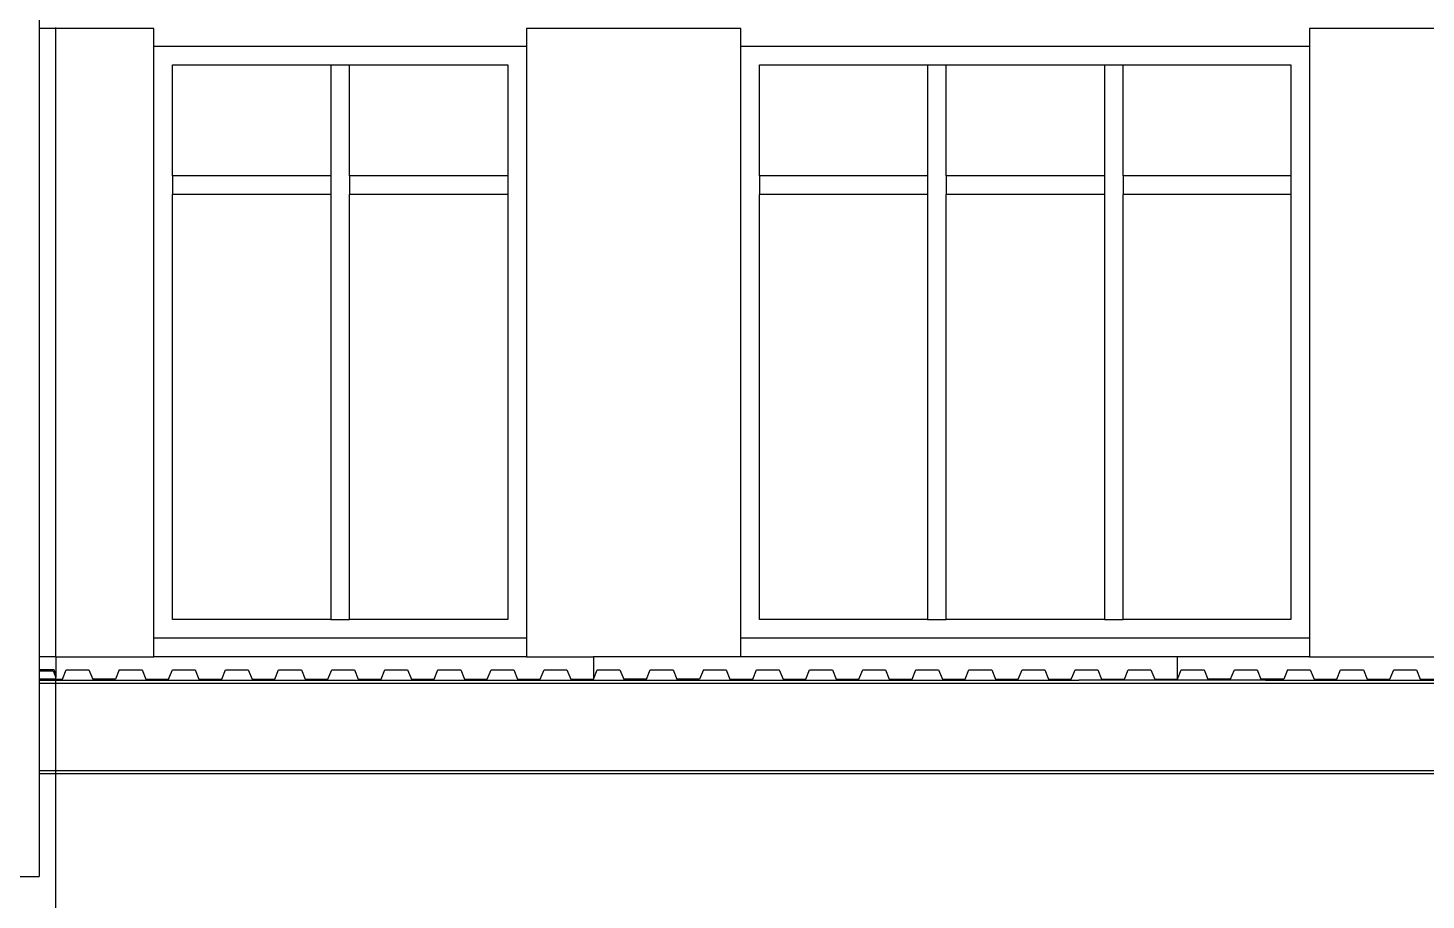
# Model space of a CAD drawing. Extents: x -92 to 92, y -11 to 21.
# Drawn here: x 42.78 to 50.28, y 2.4 to 7.08 of the extents above; entities that cross this region are included whole.
import ezdxf

# ---------------------------------------------------------------- set-up
doc = ezdxf.new("R2010")
doc.units = 0
doc.layers.get('0').update_dxf_attribs({"linetype": 'CONTINUOUS'})

msp = doc.modelspace()

# ---------------------------------------------------------------- linework, layer by layer
for p, q in [((42.8413, 9.6423), (42.8413, 7.0737)), ((42.9313, 7.0737), (42.8413, 7.0737)), ((42.8413, 7.0737), (42.8413, 3.7037)), ((42.9313, 7.0737), (42.9313, 7.078)), ((43.4563, 7.0737), (42.9313, 7.0737)), ((42.9313, 3.7037), (42.9313, 7.0737)), ((43.4563, 6.978), (43.4563, 7.0737)), ((46.6063, 7.0737), (45.4563, 7.0737)), ((45.4563, 7.0737), (45.4563, 6.978)), ((46.6063, 6.978), (46.6063, 7.0737)), ((50.8063, 7.0737), (49.6563, 7.0737)), ((49.6563, 7.0737), (49.6563, 6.978)), ((43.4563, 6.978), (45.4563, 6.978)), ((43.4563, 3.8037), (43.4563, 6.978)), ((45.4563, 6.978), (45.4563, 3.8037)), ((46.6063, 3.8037), (46.6063, 6.978)), ((46.6063, 6.978), (49.6563, 6.978)), ((49.6563, 6.978), (49.6563, 3.8037)), ((43.5563, 6.2837), (43.5563, 6.878)), ((43.5563, 6.878), (44.4063, 6.878)), ((44.4063, 6.878), (44.5063, 6.878)), ((44.4063, 6.878), (44.4063, 6.2837)), ((44.5063, 6.2837), (44.5063, 6.878)), ((44.5063, 6.878), (45.3563, 6.878)), ((45.3563, 6.878), (45.3563, 6.2837)), ((46.7063, 6.2837), (46.7063, 6.878)), ((46.7063, 6.878), (47.6063, 6.878)), ((47.6063, 6.878), (47.7063, 6.878)), ((47.6063, 6.878), (47.6063, 6.2837)), ((47.7063, 6.878), (48.5563, 6.878)), ((47.7063, 6.2837), (47.7063, 6.878)), ((48.5563, 6.878), (48.6563, 6.878)), ((48.5563, 6.878), (48.5563, 6.2837)), ((48.6563, 6.2837), (48.6563, 6.878)), ((48.6563, 6.878), (49.5563, 6.878)), ((49.5563, 6.878), (49.5563, 6.2837)), ((44.4063, 6.2837), (43.5563, 6.2837)), ((43.5563, 6.2837), (43.5563, 6.1837)), ((44.4063, 6.2837), (44.4063, 6.1837)), ((45.3563, 6.2837), (44.5063, 6.2837)), ((44.5063, 6.2837), (44.5063, 6.1837)), ((45.3563, 6.2837), (45.3563, 6.1837)), ((47.6063, 6.2837), (46.7063, 6.2837)), ((46.7063, 6.2837), (46.7063, 6.1837)), ((47.6063, 6.2837), (47.6063, 6.1837)), ((48.5563, 6.2837), (47.7063, 6.2837)), ((47.7063, 6.2837), (47.7063, 6.1837)), ((48.5563, 6.2837), (48.5563, 6.1837)), ((49.5563, 6.2837), (48.6563, 6.2837)), ((48.6563, 6.2837), (48.6563, 6.1837)), ((49.5563, 6.2837), (49.5563, 6.1837)), ((44.4063, 6.1837), (43.5563, 6.1837)), ((43.5563, 3.9037), (43.5563, 6.1837)), ((44.4063, 6.1837), (44.4063, 3.9037)), ((45.3563, 6.1837), (44.5063, 6.1837)), ((44.5063, 3.9037), (44.5063, 6.1837)), ((45.3563, 6.1837), (45.3563, 3.9037)), ((47.6063, 6.1837), (46.7063, 6.1837)), ((46.7063, 3.9037), (46.7063, 6.1837)), ((47.6063, 6.1837), (47.6063, 3.9037)), ((48.5563, 6.1837), (47.7063, 6.1837)), ((47.7063, 3.9037), (47.7063, 6.1837)), ((48.5563, 6.1837), (48.5563, 3.9037)), ((49.5563, 6.1837), (48.6563, 6.1837)), ((48.6563, 3.9037), (48.6563, 6.1837)), ((49.5563, 6.1837), (49.5563, 3.9037)), ((44.4063, 3.9037), (43.5563, 3.9037)), ((44.4063, 3.9037), (44.5063, 3.9037)), ((45.3563, 3.9037), (44.5063, 3.9037)), ((47.6063, 3.9037), (46.7063, 3.9037)), ((47.6063, 3.9037), (47.7063, 3.9037)), ((48.5563, 3.9037), (47.7063, 3.9037)), ((48.5563, 3.9037), (48.6563, 3.9037)), ((49.5563, 3.9037), (48.6563, 3.9037)), ((45.4563, 3.8037), (43.4563, 3.8037)), ((43.4563, 3.7037), (43.4563, 3.8037)), ((45.4563, 3.8037), (45.4563, 3.7037)), ((49.6563, 3.8037), (46.6063, 3.8037)), ((46.6063, 3.7037), (46.6063, 3.8037)), ((49.6563, 3.8037), (49.6563, 3.7037)), ((42.9313, 3.7037), (42.8413, 3.7037)), ((42.8413, 3.7037), (42.8413, 3.6337)), ((42.9313, 3.7037), (42.9313, 3.6087)), ((42.9313, 3.7037), (43.4563, 3.7037)), ((45.4563, 3.7037), (43.4563, 3.7037)), ((45.4563, 3.7037), (45.8148, 3.7037)), ((45.8148, 3.7037), (45.8148, 3.5837)), ((46.6063, 3.7037), (45.8148, 3.7037)), ((48.9482, 3.7037), (46.6063, 3.7037)), ((48.9482, 3.5837), (48.9482, 3.7037)), ((49.6563, 3.7037), (48.9482, 3.7037)), ((49.6563, 3.7037), (50.8063, 3.7037)), ((42.9212, 3.6337), (42.8413, 3.6337)), ((42.8413, 3.6337), (42.8413, 3.628)), ((42.8413, 3.628), (42.9172, 3.628)), ((42.8413, 3.628), (42.8413, 3.5905)), ((42.9172, 3.628), (42.9313, 3.5933)), ((42.9313, 3.6087), (42.9212, 3.6337)), ((42.9313, 3.6087), (42.9313, 3.5933)), ((42.9662, 3.5837), (42.9865, 3.6337)), ((42.9865, 3.6337), (43.1086, 3.6337)), ((43.1086, 3.6337), (43.129, 3.5837)), ((43.2714, 3.6337), (43.251, 3.5837)), ((43.2714, 3.6337), (43.3935, 3.6337)), ((43.3935, 3.6337), (43.4138, 3.5837)), ((43.5359, 3.5837), (43.5562, 3.6337)), ((43.5562, 3.6337), (43.6783, 3.6337)), ((43.6783, 3.6337), (43.6987, 3.5837)), ((43.8208, 3.5837), (43.8411, 3.6337)), ((43.8411, 3.6337), (43.9632, 3.6337)), ((43.9632, 3.6337), (43.9835, 3.5837)), ((44.1056, 3.5837), (44.126, 3.6337)), ((44.126, 3.6337), (44.248, 3.6337)), ((44.248, 3.6337), (44.2684, 3.5837)), ((44.3905, 3.5837), (44.4108, 3.6337)), ((44.4108, 3.6337), (44.5329, 3.6337)), ((44.5329, 3.6337), (44.5532, 3.5837)), ((44.6753, 3.5837), (44.6957, 3.6337)), ((44.6957, 3.6337), (44.8178, 3.6337)), ((44.8178, 3.6337), (44.8381, 3.5837)), ((44.9602, 3.5837), (44.9805, 3.6337)), ((44.9805, 3.6337), (45.1026, 3.6337)), ((45.1026, 3.6337), (45.123, 3.5837)), ((45.245, 3.5837), (45.2654, 3.6337)), ((45.2654, 3.6337), (45.3875, 3.6337)), ((45.3875, 3.6337), (45.4078, 3.5837)), ((45.5299, 3.5837), (45.5502, 3.6337)), ((45.5502, 3.6337), (45.6723, 3.6337)), ((45.6723, 3.6337), (45.6927, 3.5837)), ((45.8148, 3.5837), (45.8351, 3.6337)), ((45.8351, 3.6337), (45.9572, 3.6337)), ((45.9572, 3.6337), (45.9775, 3.5837)), ((46.0996, 3.5837), (46.12, 3.6337)), ((46.12, 3.6337), (46.242, 3.6337)), ((46.242, 3.6337), (46.2624, 3.5837)), ((46.4048, 3.6337), (46.3845, 3.5837)), ((46.4048, 3.6337), (46.5269, 3.6337)), ((46.5269, 3.6337), (46.5472, 3.5837)), ((46.6693, 3.5837), (46.6897, 3.6337)), ((46.6897, 3.6337), (46.8117, 3.6337)), ((46.8117, 3.6337), (46.8321, 3.5837)), ((46.9542, 3.5837), (46.9745, 3.6337)), ((46.9745, 3.6337), (47.0966, 3.6337)), ((47.0966, 3.6337), (47.117, 3.5837)), ((47.239, 3.5837), (47.2594, 3.6337)), ((47.2594, 3.6337), (47.3815, 3.6337)), ((47.3815, 3.6337), (47.4018, 3.5837)), ((47.5239, 3.5837), (47.5442, 3.6337)), ((47.5442, 3.6337), (47.6663, 3.6337)), ((47.6663, 3.6337), (47.6867, 3.5837)), ((47.8087, 3.5837), (47.8291, 3.6337)), ((47.8291, 3.6337), (47.9512, 3.6337)), ((47.9512, 3.6337), (47.9715, 3.5837)), ((48.0936, 3.5837), (48.114, 3.6337)), ((48.114, 3.6337), (48.236, 3.6337)), ((48.236, 3.6337), (48.2564, 3.5837)), ((48.3785, 3.5837), (48.3867, 3.6039)), ((48.3867, 3.6039), (48.3988, 3.6337)), ((48.3988, 3.6337), (48.5209, 3.6337)), ((48.5209, 3.6337), (48.5412, 3.5837)), ((48.6633, 3.5837), (48.6837, 3.6337)), ((48.6837, 3.6337), (48.8057, 3.6337)), ((48.8057, 3.6337), (48.8261, 3.5837)), ((48.9482, 3.5837), (48.9685, 3.6337)), ((48.9685, 3.6337), (49.0906, 3.6337)), ((49.0906, 3.6337), (49.1109, 3.5837)), ((49.2332, 3.5842), (49.2421, 3.606)), ((49.2421, 3.606), (49.2534, 3.6337)), ((49.2534, 3.6337), (49.3755, 3.6337)), ((49.3755, 3.6337), (49.3958, 3.5837)), ((49.5291, 3.6112), (49.5179, 3.5837)), ((49.5382, 3.6337), (49.5291, 3.6112)), ((49.5382, 3.6337), (49.6028, 3.6337)), ((49.6028, 3.6337), (49.6603, 3.6337)), ((49.6603, 3.6337), (49.6807, 3.5837)), ((49.8027, 3.5837), (49.8231, 3.6337)), ((49.8231, 3.6337), (49.9452, 3.6337)), ((49.9452, 3.6337), (49.9655, 3.5837)), ((50.0876, 3.5837), (50.1079, 3.6337)), ((50.1079, 3.6337), (50.23, 3.6337)), ((50.23, 3.6337), (50.2504, 3.5837)), ((42.8413, 3.5905), (42.8441, 3.5837)), ((42.8413, 3.5905), (42.8413, 3.578)), ((42.8413, 3.578), (42.9313, 3.578)), ((42.8413, 3.578), (42.8413, 3.562)), ((42.8413, 3.562), (42.9313, 3.562)), ((42.8413, 3.562), (42.8413, 3.094)), ((42.9313, 3.5837), (42.8441, 3.5837)), ((42.9313, 3.5837), (42.9313, 3.5933)), ((42.9313, 3.578), (42.9313, 3.5837)), ((42.9313, 3.5837), (42.9662, 3.5837)), ((42.9313, 3.562), (42.9313, 3.578)), ((42.9313, 3.578), (48.4186, 3.578)), ((42.9313, 3.562), (57.6313, 3.562)), ((42.9313, 3.094), (42.9313, 3.562)), ((43.251, 3.5837), (43.129, 3.5837)), ((43.4138, 3.5837), (43.5359, 3.5837)), ((43.6987, 3.5837), (43.8208, 3.5837)), ((43.9835, 3.5837), (44.1056, 3.5837)), ((44.2684, 3.5837), (44.3905, 3.5837)), ((44.5532, 3.5837), (44.6753, 3.5837)), ((44.8381, 3.5837), (44.9602, 3.5837)), ((45.123, 3.5837), (45.245, 3.5837)), ((45.4078, 3.5837), (45.5299, 3.5837)), ((45.6927, 3.5837), (45.8148, 3.5837)), ((46.0996, 3.5837), (45.9775, 3.5837)), ((46.3845, 3.5837), (46.2624, 3.5837)), ((46.3413, 3.5837), (46.3413, 3.578)), ((46.5472, 3.5837), (46.6693, 3.5837)), ((46.8321, 3.5837), (46.9542, 3.5837)), ((47.117, 3.5837), (47.239, 3.5837)), ((47.4018, 3.5837), (47.5239, 3.5837)), ((47.6867, 3.5837), (47.8087, 3.5837)), ((47.9715, 3.5837), (48.0936, 3.5837)), ((48.2564, 3.5837), (48.3785, 3.5837)), ((49.2435, 3.578), (48.4186, 3.578)), ((48.5412, 3.5837), (48.6633, 3.5837)), ((48.8261, 3.5837), (48.9482, 3.5837)), ((49.233, 3.5837), (49.1109, 3.5837)), ((49.233, 3.5837), (49.2332, 3.5842)), ((49.2687, 3.578), (49.2435, 3.578)), ((49.4206, 3.578), (49.2687, 3.578)), ((49.4393, 3.5837), (49.3958, 3.5837)), ((49.4206, 3.578), (51.1847, 3.578)), ((49.5179, 3.5837), (49.4393, 3.5837)), ((49.6807, 3.5837), (49.8027, 3.5837)), ((49.9655, 3.5837), (50.0876, 3.5837)), ((50.2504, 3.5837), (50.3725, 3.5837)), ((42.8413, 3.094), (42.9313, 3.094)), ((42.8413, 3.094), (42.8413, 3.078)), ((42.8413, 3.078), (42.9313, 3.078)), ((42.8413, 3.078), (42.8413, 2.5259)), ((42.9313, 3.094), (57.6313, 3.094)), ((42.9313, 3.078), (42.9313, 3.094)), ((42.9313, 2.542), (42.9313, 3.078)), ((42.9313, 3.078), (49.0336, 3.078)), ((49.0336, 3.078), (49.4838, 3.078)), ((49.4838, 3.078), (50.4647, 3.078)), ((42.7213, 2.5259), (42.8413, 2.5259)), ((42.9313, 2.157), (42.9313, 2.542))]:
    msp.add_line(p, q)

doc.saveas('drawing.dxf')
